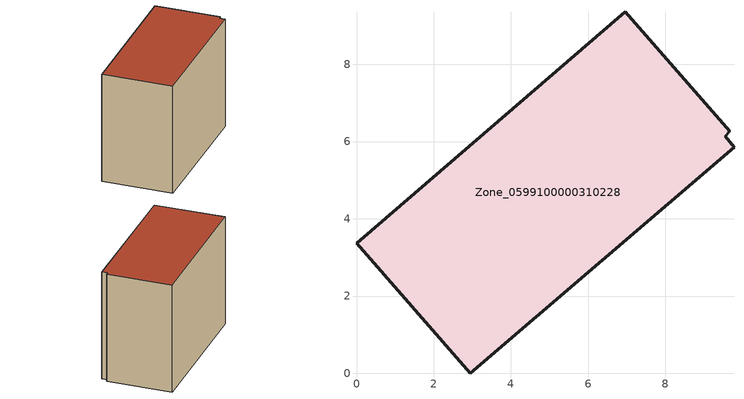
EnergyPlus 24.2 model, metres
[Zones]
Zone_0599100000310228
 floor ground (C_G): 9.66,6.27 9.55,6.13 9.78,5.86 2.95,0 0,3.37 6.96,9.36 z0
 wall outside (C_F): 9.66,6.27 6.96,9.36 0,3.37 2.95,0 9.78,5.86 9.55,6.13 9.66,6.27 z0:7.17
 roof outside (C_R): 9.55,6.13 9.66,6.27 6.96,9.36 0,3.37 2.95,0 9.78,5.86 z7.17
[BUILDING]
Pand.0599100000310228: North Axis=0; Terrain=City; Loads Convergence Tolerance Value=0.04; Temperature Convergence Tolerance Value=0.4; Solar Distribution=FullExterior; Maximum Number of Warmup Days=25; Minimum Number of Warmup Days=1
[Site:Location]
Rotterdam.The.Hague.AP_ZH_NLD Design_Conditions: Latitude=51.96; Longitude=4.45; Time Zone=1; Elevation=-4.5
[SITE:GROUNDTEMPERATURE:BUILDINGSURFACE]
18, 18, 18, 18, 18, 18, 18, 18, 18, 18, 18, 18
[MATERIAL] Thermal Absorptance=0.9; Solar Absorptance=0.7; Visible Absorptance=0.7
Name | Roughness | Thickness | Conductivity | Density | Specific Heat
G.TI.1946 | MediumSmooth | 0.15 | 1 | 540 | 1210
F.TI.1946 | Rough | 0.3 | 0.857143 | 1920 | 840
R.TI.1946 | MediumRough | 0.2 | 0.1 | 1500 | 1000
[CONSTRUCTION]
C_G: G.TI.1946
C_F: F.TI.1946
C_R: R.TI.1946
[ZONE]
Zone_0599100000310228: Type=1; Multiplier=1; Ceiling Height=Autocalculate; Volume=Autocalculate; Floor Area=autocalculate; Part of Total Floor Area=Yes
[ZONEINFILTRATION:DESIGNFLOWRATE]
Infil_Zone_0599100000310228: Zone or ZoneList or Space or SpaceList=Zone_0599100000310228; Schedule=AlwaysOn; Design Flow Rate Calculation Method=Flow/Area; Flow Rate per Floor Area=0.003; Constant Term Coefficient=1; Temperature Term Coefficient=0; Velocity Term Coefficient=0; Velocity Squared Term Coefficient=0
[HVACTEMPLATE:ZONE:IDEALLOADSAIRSYSTEM]
Zone_0599100000310228: Maximum Heating Supply Air Temperature=50; Minimum Cooling Supply Air Temperature=13; Maximum Heating Supply Air Humidity Ratio=0.0156; Minimum Cooling Supply Air Humidity Ratio=0.0077; Heating Limit=NoLimit; Cooling Limit=NoLimit; Dehumidification Control Type=ConstantSensibleHeatRatio; Cooling Sensible Heat Ratio=0.7; Dehumidification Setpoint=60; Humidification Control Type=None; Humidification Setpoint=30; Outdoor Air Method=None; Outdoor Air Flow Rate per Person=0.00944; Outdoor Air Flow Rate per Zone Floor Area=0; Outdoor Air Flow Rate per Zone=0; Demand Controlled Ventilation Type=None; Outdoor Air Economizer Type=NoEconomizer; Heat Recovery Type=None; Sensible Heat Recovery Effectiveness=0.7; Latent Heat Recovery Effectiveness=0.65
[ZONECONTROL:THERMOSTAT]
ThermostatControl_Zone_0599100000310228: Zone or ZoneList=Zone_0599100000310228; Control Type Schedule=DualSetpointControlType; Control 1=Thermostat_Zone_0599100000310228; Temperature Difference Between Cutout And Setpoint=0
[THERMOSTATSETPOINT:DUALSETPOINT]
Thermostat_Zone_0599100000310228: Heating Setpoint Temperature Schedule=HeatingSetpoint_Zone_0599100000310228; Cooling Setpoint Temperature Schedule=CoolingSetpoint_Zone_0599100000310228
[SCHEDULE:COMPACT]
HeatingSetpoint_Zone_0599100000310228: Through: 12/31, For: AllDays, Until: 24:00, 21
CoolingSetpoint_Zone_0599100000310228: Through: 12/31, For: AllDays, Until: 24:00, 24
DualSetpointControlType: Through: 12/31, For: AllDays, Until: 24:00, 4
AlwaysOn: Through: 12/31, For: AllDays, Until: 24:00, 1
